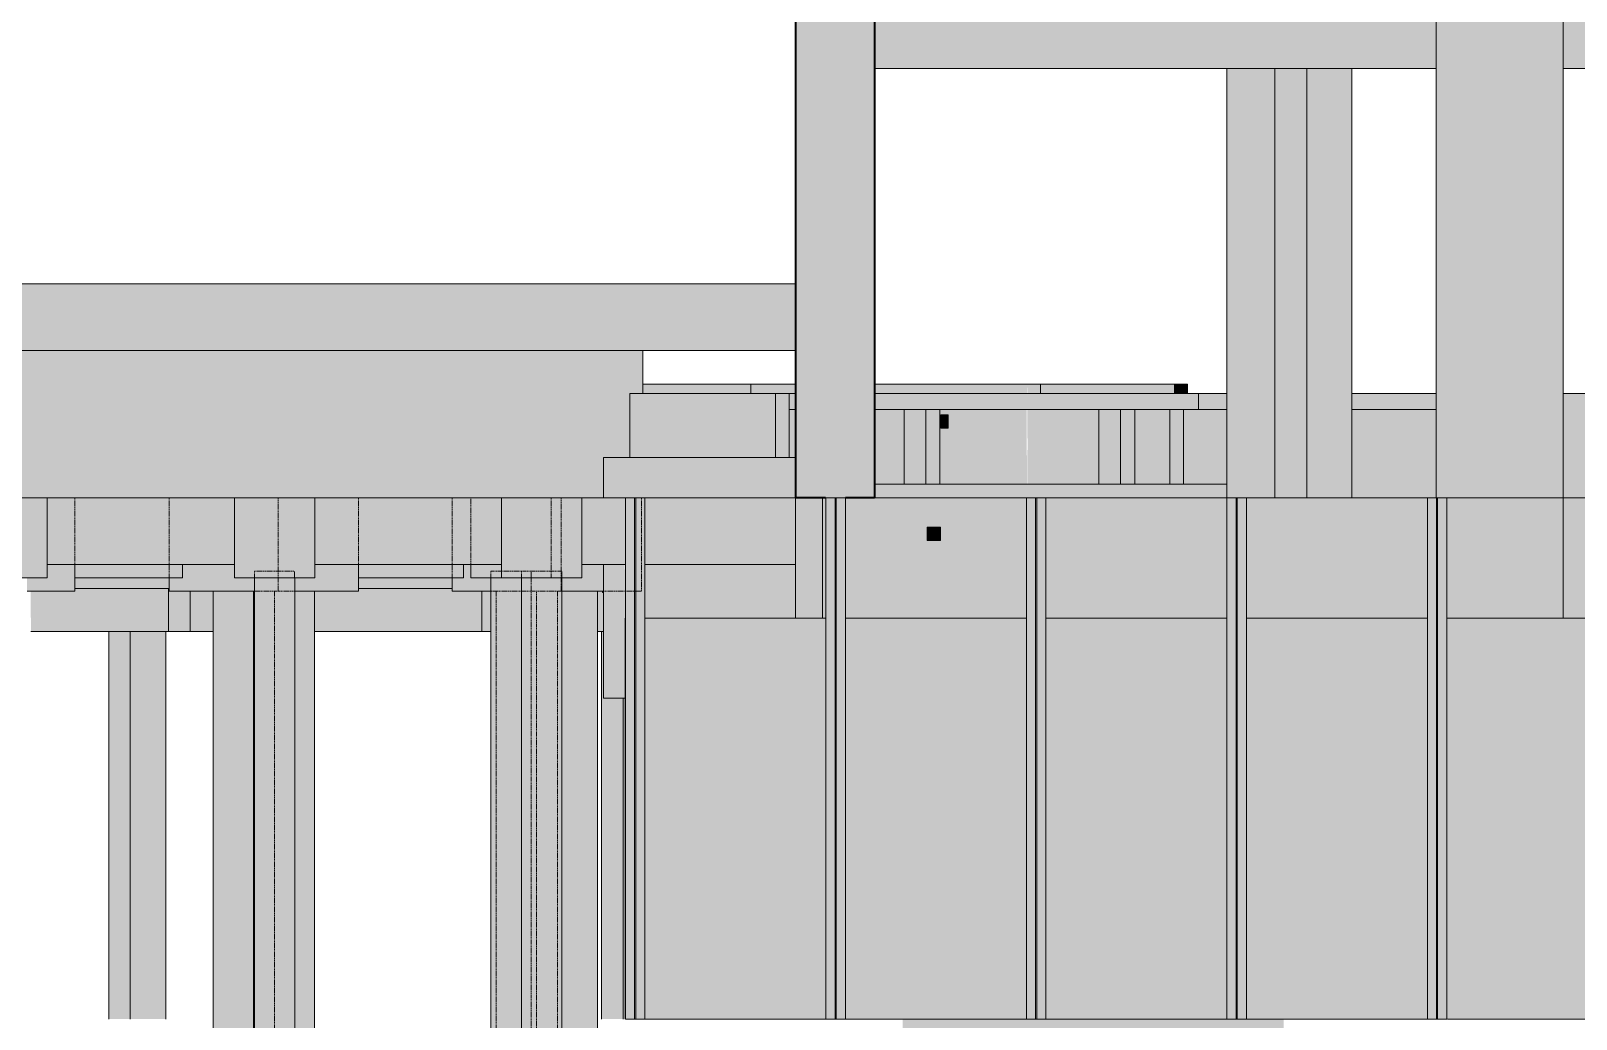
# Model space of a CAD drawing. Header units: centimetres. Extents: x -3523 to 38560, y -3196 to 88043.
# Drawn here: x 5017 to 6173, y 79120 to 79859 of the extents above; entities that cross this region are included whole.
import ezdxf

# ---------------------------------------------------------------- set-up
doc = ezdxf.new("R2010")
doc.units = ezdxf.units.CM
doc.linetypes.add('Centro', pattern=[3.175, 0.635, -0.47625, 1.5875, -0.47625])
doc.linetypes.add('Traço', pattern=[0.635, 0.3175, -0.3175])
for name, color, linetype, lineweight in [('A-FLOR', 7, 'Continuous', 25), ('A-FLOR-LEVL', 7, 'Continuous', 9), ('A-GENM', 7, 'Continuous', 9), ('S-BEAM', 7, 'Continuous', 25), ('S-COLS', 7, 'Continuous', 25), ('S-FNDN', 7, 'Continuous', 25), ('S-FNDN-HDLN', 7, 'Traço', 18)]:
    doc.layers.add(name, color=color, linetype=linetype, lineweight=lineweight)

# ---------------------------------------------------------------- blocks, each defined once
blk = doc.blocks.new('Estaca W Gerdau - W250X32_7-3763720-CT B 002 - CRT ESQ')
at = {"layer": 'S-FNDN', "linetype": 'Traço', "lineweight": 9, "true_color": 0xa4b9db}
blk.add_hatch(color=9, dxfattribs=at).paths.add_polyline_path([(-1880.1, 79120), (-1871.6, 79120), (-1871.6, 79510), (-1886.2, 79510), (-1886.2, 79120)], flags=0)
at = {"layer": 'S-FNDN', "lineweight": 9}
for p, q in [((-1886.2, 79510), (-1886.2, 79120)), ((-1871.6, 79510), (-1886.2, 79510)), ((-1879.3, 79120), (-1879.3, 79510)), ((-1878.5, 79510), (-1878.5, 79120)), ((-1871.6, 79510), (-1871.6, 79120)), ((-1871.6, 79120), (-1886.2, 79120))]:
    blk.add_line(p, q, dxfattribs=at)
blk = doc.blocks.new('PED_FURO_RETANGULAR_R04_2020 - 10x10x32-3497891-CT B 002 - CRT ESQ')
at = {"layer": 'A-GENM'}
for p, q in [((-1660.4, 79478), (-1650.4, 79488)), ((-1650.4, 79478), (-1660.4, 79488))]:
    blk.add_line(p, q, dxfattribs=at)
blk = doc.blocks.new('PED_BLRET-1EST_R01_2019_muro_ - 60x60x60-3843966-CT B 002 - CRT ESQ')
at = {"layer": 'S-FNDN-HDLN', "lineweight": 9}
for p, q in [((-2471.6, 79455), (-2441.6, 79455)), ((-2471.6, 79450), (-2471.6, 79455)), ((-2441.6, 79450), (-2471.6, 79450)), ((-2441.6, 79455), (-2441.6, 79450))]:
    blk.add_line(p, q, dxfattribs=at)
blk = doc.blocks.new('PED_BLRET-1EST_R01_2019_muro_ - 60x60x60-V39-CT B 002 - CRT ESQ')
at = {"layer": 'S-FNDN-HDLN', "lineweight": 9}
for p, q in [((-1986.8, 79455), (-1978.9, 79455)), ((-1986.8, 79450), (-1986.8, 79455)), ((-1978.9, 79450), (-1986.8, 79450)), ((-1978.9, 79455), (-1963.9, 79455)), ((-1956.8, 79455), (-1956.8, 79450))]:
    blk.add_line(p, q, dxfattribs=at)

msp = doc.modelspace()

# ---------------------------------------------------------------- hatches: boundary and pattern name
at = {"layer": 'A-FLOR', "true_color": 0xff8040}
h = msp.add_hatch(color=11, dxfattribs=at)
h.paths.add_polyline_path([(5688.907, 79576.004), (5890.371, 79576.004), (5890.371, 79588.004), (5648.005, 79587.98), (5648.005, 79576.004), (5685.311, 79576.004)], flags=0)
h.paths.add_polyline_path([(5588.999, 79576.004), (5588.999, 79588.004), (5584.191, 79587.666), (5584.191, 79576.004), (5585.514, 79576.004)], flags=0)
h = msp.add_hatch(color=11, dxfattribs=at)
h.paths.add_polyline_path([(6005.25, 79576.004), (6068.25, 79576.004), (6068.25, 79588.004), (6005.25, 79588.004), (6005.25, 79576.702)], flags=0)
h.paths.add_polyline_path([(5890.403, 79576.004), (5911.75, 79576.004), (5911.75, 79588.004), (5890.403, 79588.004), (5890.403, 79576.702)], flags=0)
at = {"layer": 'S-BEAM', "true_color": 0xc0c0c0}
for points in [[(5999.086, 79831), (6068.25, 79831), (6068.25, 79916), (5648.005, 79916), (5648.005, 79831), (5895.693, 79831)], [(6516.051, 79831), (6786.272, 79831), (6786.272, 79916), (6163.25, 79916), (6163.25, 79831), (6309.265, 79831)], [(5588.999, 79831), (5589.005, 79831.018), (5588.999, 79841.443)], [(5378.728, 79620.004), (5588.999, 79620.004), (5588.999, 79670.004), (4993.052, 79670.004), (4993.052, 79620.004), (5327.032, 79620.004)], [(5885.144, 79520.004), (5911.75, 79520.004), (5911.75, 79576.004), (5879.32, 79576.004), (5879.32, 79520.004)], [(6005.25, 79510.004), (6068.25, 79510.004), (6068.25, 79576.004), (6005.25, 79576.004), (6005.25, 79512.889)], [(5911.705, 79510.004), (5911.75, 79510.004), (5911.705, 79520.004), (5648.005, 79519.704), (5648.005, 79510.004), (5895.693, 79510.004)], [(5120.246, 79460.004), (5169.206, 79460.004), (5169.206, 79510.004), (5029.004, 79510.004), (5029.004, 79460.004), (5068.549, 79460.004)], [(5301.183, 79460.004), (5369.004, 79460.004), (5369.004, 79510.004), (5229.206, 79510.004), (5229.206, 79460.004), (5296.126, 79460.004)]]:
    msp.add_hatch(color=9, dxfattribs=at).paths.add_polyline_path(points, flags=0)
h = msp.add_hatch(color=9, dxfattribs=at)
h.paths.add_polyline_path([(5262.056, 79450.004), (5340.404, 79450.004), (5340.404, 79460.004), (5262.056, 79460.004)], flags=0)
h.paths.add_polyline_path([(5068.549, 79450.004), (5130.382, 79450.004), (5130.382, 79460.004), (5049.631, 79460.004), (5049.631, 79450.004)], flags=0)
h.paths.add_polyline_path([(4935.006, 79510.004), (5445.145, 79510.004), (5445.145, 79540.004), (5464.894, 79540.004), (5464.894, 79588.004), (5474.692, 79588.004), (5474.692, 79620.004), (4993.052, 79620.004), (4993.052, 79670.004), (4864.141, 79670.004), (4864.141, 79580.004), (4878.499, 79580.004), (4878.786, 79510.004), (4921.299, 79510.004)], flags=0)
at = {"layer": 'S-BEAM', "true_color": 0xff8040}
h = msp.add_hatch(color=11, dxfattribs=at)
h.paths.add_polyline_path([(4240.133, 79442.004), (4869.261, 79442.004), (4869.261, 79450.004), (4854.261, 79450.004), (4854.049, 79588.004), (4240.133, 79588.004)], flags=0)
h.paths.add_polyline_path([(4906.299, 79442.004), (4907.956, 79442.004), (4907.956, 79450.004), (4906.299, 79450.004), (4906.299, 79444.332)], flags=0)
h.paths.add_polyline_path([(5327.032, 79442.004), (5332.096, 79442.004), (5332.096, 79450.004), (5262.056, 79450.004), (5262.056, 79442.004), (5275.335, 79442.004)], flags=0)
h.paths.add_polyline_path([(5049.631, 79442.004), (5120.38, 79442.004), (5120.246, 79450.004), (5049.631, 79450.004), (5049.631, 79444.332)], flags=0)
h.paths.add_polyline_path([(5559.666, 79540.004), (5574.065, 79540.004), (5574.065, 79588.004), (5464.894, 79588.004), (5464.894, 79540.004), (5534.474, 79540.004)], flags=0)
for points in [[(5501.596, 79588.004), (5539.496, 79588.004), (5539.496, 79595.004), (5474.692, 79595.004), (5474.692, 79588.004), (5482.121, 79588.004)], [(5539.496, 79588.004), (5555.576, 79588.004), (5555.576, 79595.004), (5539.496, 79595.004), (5539.496, 79591.674)], [(5574.228, 79540.004), (5584.191, 79540.004), (5584.191, 79588.004), (5574.065, 79588.004), (5574.065, 79540.004)], [(5872.098, 79588.004), (5872.098, 79595.004), (5772.258, 79595.004), (5772.258, 79588.004), (5869.572, 79588.004)], [(5872.098, 79588.004), (5882.218, 79588.004), (5882.218, 79595.004), (5872.098, 79595.004), (5872.098, 79592.305)], [(5873.762, 79520.004), (5879.32, 79520.004), (5879.32, 79576.004), (5869.084, 79576.004), (5869.084, 79520.004), (5872.588, 79520.004)], [(5703.104, 79562.004), (5703.104, 79572.004), (5697.777, 79572.004), (5697.777, 79562.004)], [(5688.907, 79478.004), (5697.505, 79478.004), (5697.505, 79488.004), (5687.505, 79488.004), (5687.505, 79478.004)], [(5120.246, 79410.004), (5135.972, 79410.004), (5135.972, 79440.004), (5120.38, 79440.004), (5120.246, 79442.004), (5119.892, 79442.004), (5119.892, 79410.004)], [(5135.972, 79410.004), (5153.321, 79410.004), (5153.321, 79440.004), (5135.972, 79440.004), (5135.972, 79422.715)], [(5354.113, 79410.004), (5354.113, 79440.004), (5332.096, 79440.004), (5332.096, 79442.004), (5262.056, 79442.004), (5262.056, 79440.004), (5229.116, 79440.004), (5229.116, 79410.004), (5352.88, 79410.004)], [(5444.625, 79439.004), (5445.145, 79439.004), (5445.145, 79440.004), (5444.625, 79440.004)]]:
    msp.add_hatch(color=11, dxfattribs=at).paths.add_polyline_path(points, flags=0)
h = msp.add_hatch(color=11, dxfattribs=at)
h.paths.add_polyline_path([(5648.005, 79520.004), (5670.283, 79520.004), (5670.283, 79576.004), (5648.005, 79576.004), (5648.005, 79532.579)], flags=0)
h.paths.add_polyline_path([(5697.017, 79520.004), (5762.137, 79520.004), (5761.792, 79576.004), (5697.017, 79576.004), (5697.017, 79532.579)], flags=0)
h.paths.add_polyline_path([(5585.514, 79540.004), (5588.999, 79540.004), (5588.999, 79576.004), (5584.191, 79575.728), (5584.191, 79540.004)], flags=0)
h.paths.add_polyline_path([(5703.104, 79562.004), (5697.777, 79562.004), (5698.101, 79572.004), (5703.104, 79572.004)], flags=0)
h.paths.add_polyline_path([(5726.568, 79588.004), (5762.137, 79588.004), (5762.137, 79595.004), (5648.005, 79595.004), (5648.005, 79588.004), (5688.907, 79588.004)], flags=0)
h.paths.add_polyline_path([(5585.514, 79588.004), (5588.999, 79588.004), (5588.999, 79595.004), (5555.576, 79595.004), (5555.576, 79588.004), (5584.191, 79588.004)], flags=0)
h = msp.add_hatch(color=11, dxfattribs=at)
h.paths.add_polyline_path([(5762.558, 79520.004), (5762.436, 79576.004), (5762.137, 79576.004), (5762.436, 79520.004)], flags=0)
h.paths.add_polyline_path([(5767.235, 79588.004), (5772.258, 79588.004), (5772.258, 79595.004), (5762.137, 79595.004), (5762.436, 79588.004), (5766.452, 79588.004)], flags=0)
h = msp.add_hatch(color=11, dxfattribs=at)
h.paths.add_polyline_path([(6163.25, 79510.004), (6470, 79510.004), (6470, 79588.004), (6163.25, 79588.004), (6163.25, 79519.293)], flags=0)
h.paths.add_polyline_path([(6777.052, 79510.004), (6777.052, 79588.004), (6680.5, 79588.004), (6680.5, 79510.004), (6774.533, 79510.004)], flags=0)
h.paths.add_polyline_path([(6630.5, 79510.004), (6630.5, 79588.004), (6497, 79588.004), (6497, 79510.004), (6619.444, 79510.004)], flags=0)
h = msp.add_hatch(color=11, dxfattribs=at)
h.paths.add_polyline_path([(5762.558, 79520.004), (5815.966, 79520.004), (5815.966, 79576.004), (5762.558, 79576.004), (5762.558, 79532.579)], flags=0)
h.paths.add_polyline_path([(5843.996, 79520.004), (5869.084, 79520.004), (5869.084, 79576.004), (5842.699, 79576.004), (5842.699, 79520.004)], flags=0)
at = {"layer": 'S-BEAM', "true_color": 0xc0c0c0}
h = msp.add_hatch(color=9, dxfattribs=at)
h.paths.add_polyline_path([(5445.145, 79360.004), (5461.485, 79360.004), (5461.218, 79460.004), (5445.145, 79460.004), (5445.145, 79400.208)], flags=0)
h.paths.add_polyline_path([(5445.654, 79510.004), (5464.145, 79510.004), (5464.145, 79540.004), (5445.145, 79540.004), (5445.145, 79510.004)], flags=0)
h = msp.add_hatch(color=9, dxfattribs=at)
h.paths.add_polyline_path([(5476.305, 79420.004), (5589.003, 79420.004), (5589.005, 79460.004), (5476.305, 79460.004), (5476.305, 79444.004)], flags=0)
h.paths.add_polyline_path([(5468.317, 79510.004), (5589.005, 79510.004), (5589.005, 79540.004), (5464.145, 79540.004), (5464.145, 79510.004), (5467.934, 79510.004)], flags=0)
h = msp.add_hatch(color=9, dxfattribs=at)
h.paths.add_polyline_path([(5429.004, 79460.004), (5461.705, 79460.004), (5461.705, 79510.004), (5429.004, 79510.004), (5429.004, 79488.455)], flags=0)
h.paths.add_polyline_path([(5482.121, 79460.004), (5589.005, 79460.004), (5589.005, 79510.004), (5476.305, 79510.004), (5476.305, 79460.004)], flags=0)
at = {"layer": 'S-BEAM', "true_color": 0xff8040}
h = msp.add_hatch(color=11, dxfattribs=at)
h.paths.add_polyline_path([(5669.005, 79080.004), (5954.051, 79080.004), (5954.051, 79120.001), (5669.005, 79120.001), (5669.005, 79091.344)], flags=0)
h.paths.add_polyline_path([(5611.705, 79120.001), (5611.362, 79120.004), (5611.362, 79120.001)], flags=0)
h.paths.add_polyline_path([(5999.086, 79420.004), (6061.705, 79420.004), (6061.705, 79510.004), (5926.305, 79510.004), (5926.305, 79420.004), (5947.389, 79420.004)], flags=0)
h.paths.add_polyline_path([(5739.068, 79420.004), (5761.705, 79420.004), (5761.705, 79510.004), (5626.305, 79509.615), (5626.305, 79420.004), (5697.505, 79420.004)], flags=0)
h.paths.add_polyline_path([(5792.3, 79420.004), (5911.705, 79420.004), (5911.705, 79510.004), (5776.305, 79510.004), (5776.305, 79420.004)], flags=0)
h.paths.add_polyline_path([(5609.005, 79420.004), (5611.705, 79420.004), (5611.362, 79510.004), (5609.005, 79510.004), (5609.005, 79444.332)], flags=0)
h.paths.add_polyline_path([(5697.505, 79478.004), (5687.505, 79478.004), (5687.505, 79488.004), (5697.505, 79488.004)], flags=0)
h = msp.add_hatch(color=11, dxfattribs=at)
h.paths.add_polyline_path([(6412.658, 79080.004), (6762.533, 79080.004), (6762.533, 79120.001), (6278.949, 79120.001), (6278.949, 79080.004), (6309.265, 79080.004)], flags=0)
h.paths.add_polyline_path([(6211.705, 79120.001), (6211.705, 79120.004), (6205.872, 79120.001)], flags=0)
h.paths.add_polyline_path([(6309.265, 79420.004), (6361.705, 79420.004), (6361.705, 79510.004), (6226.305, 79510.004), (6226.305, 79420.004), (6257.568, 79420.004)], flags=0)
h.paths.add_polyline_path([(6376.305, 79420.004), (6511.705, 79420.004), (6511.705, 79510.004), (6376.305, 79510.004), (6376.305, 79444.332)], flags=0)
h.paths.add_polyline_path([(6211.705, 79420.004), (6211.705, 79510.004), (6163.25, 79510.004), (6163.25, 79420.004), (6205.872, 79420.004)], flags=0)
h.paths.add_polyline_path([(6736.307, 79420.004), (6736.307, 79510.004), (6676.305, 79510.004), (6676.305, 79420.004), (6722.837, 79420.004)], flags=0)
h.paths.add_polyline_path([(6661.705, 79420.004), (6661.705, 79510.004), (6526.305, 79510.004), (6526.305, 79420.004), (6630.763, 79420.004)], flags=0)
at = {"layer": 'S-BEAM', "true_color": 0xc0c0c0}
h = msp.add_hatch(color=9, dxfattribs=at)
h.paths.add_polyline_path([(5119.892, 79410.004), (5119.773, 79442.004), (5049.631, 79442.004), (5049.631, 79440.004), (5016.691, 79440.004), (5016.853, 79410.004), (5119.773, 79410.004)], flags=0)
h.paths.add_polyline_path([(4970.895, 79410.004), (4984.004, 79410.004), (4984.004, 79440.004), (4970.895, 79440.004), (4970.895, 79423.818)], flags=0)
h.paths.add_polyline_path([(4866.773, 79410.004), (4869.261, 79410.334), (4869.261, 79442.004), (4866.773, 79442.004)], flags=0)
h.paths.add_polyline_path([(4906.299, 79410.004), (4940.896, 79410.004), (4940.896, 79440.004), (4907.956, 79440.004), (4907.956, 79442.004), (4906.299, 79442.004), (4906.299, 79415.248)], flags=0)
h = msp.add_hatch(color=9, dxfattribs=at)
h.paths.add_polyline_path([(5354.113, 79410.004), (5361.065, 79410.004), (5361.065, 79440.004), (5354.113, 79440.004)], flags=0)
h.paths.add_polyline_path([(5445.145, 79410.004), (5445.145, 79439.004), (5444.625, 79439.004), (5444.625, 79440.004), (5440.831, 79440.004), (5440.831, 79410.004), (5444.625, 79410.004)], flags=0)
h = msp.add_hatch(color=9, dxfattribs=at)
h.paths.add_polyline_path([(6511.705, 79120.004), (6511.705, 79420.004), (6376.305, 79420.004), (6376.305, 79120.004), (6490.202, 79120.004)], flags=0)
h.paths.add_polyline_path([(5476.305, 79120.004), (5611.705, 79120.004), (5611.362, 79420.004), (5476.305, 79420.004), (5476.305, 79179.591)], flags=0)
h.paths.add_polyline_path([(5626.305, 79120.004), (5761.705, 79120.004), (5761.705, 79420.004), (5626.305, 79420.004), (5626.305, 79135.468)], flags=0)
h.paths.add_polyline_path([(7561.705, 79120.004), (7561.705, 79420.004), (7426.305, 79420.004), (7426.305, 79120.004), (7549.98, 79120.004)], flags=0)
h.paths.add_polyline_path([(5776.305, 79120.004), (5911.705, 79120.004), (5911.705, 79420.004), (5776.305, 79420.004), (5776.305, 79356.085)], flags=0)
h.paths.add_polyline_path([(5926.305, 79120.004), (6061.705, 79120.004), (6061.705, 79420.004), (5926.305, 79420.004), (5926.305, 79179.591)], flags=0)
h.paths.add_polyline_path([(6076.305, 79120.004), (6211.705, 79120.004), (6211.705, 79420.004), (6076.305, 79420.004), (6076.305, 79135.468)], flags=0)
h.paths.add_polyline_path([(6226.305, 79120.004), (6361.705, 79120.004), (6361.705, 79420.004), (6226.305, 79420.004), (6226.305, 79179.591)], flags=0)
h.paths.add_polyline_path([(7411.705, 79120.004), (7411.705, 79420.004), (7276.305, 79420.004), (7276.305, 79120.004), (7394.891, 79120.004)], flags=0)
h.paths.add_polyline_path([(7261.705, 79120.004), (7261.705, 79420.004), (7126.305, 79420.004), (7126.305, 79120.004), (7239.802, 79120.004)], flags=0)
h.paths.add_polyline_path([(6526.305, 79120.004), (6661.705, 79120.004), (6661.705, 79420.004), (6526.305, 79420.004), (6526.305, 79179.591)], flags=0)
h.paths.add_polyline_path([(6676.305, 79120.004), (6811.705, 79120.004), (6811.705, 79420.004), (6676.305, 79420.004), (6676.305, 79179.591)], flags=0)
h.paths.add_polyline_path([(6826.305, 79120.004), (6961.705, 79120.004), (6961.705, 79420.004), (6826.305, 79420.004), (6826.305, 79179.591)], flags=0)
h.paths.add_polyline_path([(6976.305, 79120.004), (7111.705, 79120.004), (7111.705, 79420.004), (6976.305, 79420.004), (6976.305, 79179.591)], flags=0)
at = {"layer": 'S-COLS', "true_color": 0xc0c0c0}
h = msp.add_hatch(color=9, dxfattribs=at)
h.paths.add_polyline_path([(5588.999, 79540.004), (5589.005, 79540.011), (5588.999, 79540.516)], flags=0)
h.paths.add_polyline_path([(5588.999, 79976), (5589.005, 79976), (5588.999, 79991)], flags=0)
h.paths.add_polyline_path([(5607.999, 79983), (5607.999, 79991), (5604.005, 79991), (5604.005, 79983)], flags=0)
for points in [[(5589.005, 79510.004), (5648.005, 79510.004), (5648.005, 79983), (5589.005, 79983), (5589.005, 79532.579)], [(6068.7, 79510.004), (6163.25, 79510.004), (6163.25, 79906), (6068.25, 79906), (6068.597, 79510.004)], [(5918.7, 79510.004), (5947.5, 79510.004), (5947.5, 79831), (5911.75, 79831), (5911.75, 79510.004), (5918.597, 79510.004)], [(5971.5, 79510.004), (5971.5, 79831), (5947.5, 79831), (5947.5, 79510.004)], [(5973.238, 79510.004), (6005.25, 79510.004), (6005.25, 79831), (5971.5, 79831), (5971.5, 79510.004)], [(5686.364, 79520.004), (5686.364, 79576.004), (5670.283, 79576.004), (5670.283, 79520.004)], [(5688.907, 79520.004), (5697.017, 79520.004), (5697.017, 79576.004), (5686.364, 79576.004), (5686.364, 79520.004), (5686.865, 79520.004)], [(5815.966, 79520.004), (5832.046, 79520.004), (5832.046, 79576.004), (5815.966, 79576.004), (5815.966, 79532.579)], [(5842.699, 79520.004), (5842.699, 79576.004), (5832.046, 79576.004), (5832.046, 79520.004)]]:
    msp.add_hatch(color=9, dxfattribs=at).paths.add_polyline_path(points, flags=0)
at = {"layer": 'S-COLS', "true_color": 0xff8040}
for points in [[(5609.005, 79420.004), (5609.005, 79510.004), (5589.005, 79510.004), (5589.005, 79420.004), (5607.999, 79420.004)], [(6163.25, 79420.004), (6163.25, 79510.004), (6076.305, 79510.004), (6076.631, 79420.004), (6102.479, 79420.004)], [(5183.319, 79120.001), (5184.206, 79120.001), (5184.206, 79440.004), (5183.319, 79440.004), (5183.319, 79135.468)], [(5091.218, 79120.001), (5091.218, 79410.004), (5075.137, 79410.004), (5075.137, 79120.001)], [(5091.218, 79120.001), (5117.851, 79120.001), (5117.851, 79410.004), (5091.218, 79410.004), (5091.218, 79179.591)], [(5459.924, 79120.001), (5459.924, 79360.004), (5445.145, 79360.004), (5445.145, 79410.004), (5443.844, 79410.004), (5443.844, 79120.001)]]:
    msp.add_hatch(color=11, dxfattribs=at).paths.add_polyline_path(points, flags=0)
h = msp.add_hatch(color=11, dxfattribs=at)
h.paths.add_polyline_path([(5459.924, 79120.001), (5461.485, 79120.004), (5461.485, 79360.004), (5459.924, 79360.004), (5459.924, 79179.591)], flags=0)
h.paths.add_polyline_path([(5486.557, 79120.001), (5486.557, 79120.004), (5482.121, 79120.001)], flags=0)
at = {"layer": 'S-FNDN', "true_color": 0xc0c0c0}
for points in [[(4989.372, 79450.004), (5029.004, 79450.004), (5029.004, 79510.004), (4969.004, 79510.004), (4969.004, 79450.004), (4979.858, 79450.004)], [(5223.639, 79450.004), (5229.206, 79450.004), (5229.206, 79510.004), (5169.206, 79510.004), (5169.206, 79450.004), (5197.79, 79450.004)], [(5378.728, 79450.004), (5429.004, 79450.004), (5429.004, 79510.004), (5369.004, 79510.004), (5369.004, 79450.004), (5378.625, 79450.004)], [(5014.004, 79440.004), (5049.631, 79440.004), (5049.631, 79460.004), (5029.004, 79460.004), (5029.004, 79450.004), (5014.004, 79450.004), (5014.004, 79442.004)], [(5120.38, 79440.004), (5184.206, 79440.004), (5184.206, 79450.004), (5169.206, 79450.004), (5169.206, 79460.004), (5130.382, 79460.004), (5130.382, 79450.004), (5120.38, 79450.004), (5120.38, 79442.004)], [(5214.206, 79440.004), (5262.056, 79440.004), (5262.056, 79460.004), (5229.206, 79460.004), (5229.206, 79450.004), (5214.206, 79450.004), (5214.206, 79442.004)], [(5332.096, 79440.004), (5361.065, 79440.004), (5361.065, 79450.004), (5346.065, 79450.004), (5346.065, 79460.004), (5340.404, 79460.004), (5340.404, 79450.004), (5332.096, 79450.004), (5332.096, 79442.004)], [(5369.004, 79450.004), (5369.004, 79460.004), (5346.065, 79460.004), (5346.065, 79450.004), (5352.88, 79450.004)], [(5414.004, 79440.004), (5445.145, 79440.004), (5444.897, 79460.004), (5429.004, 79460.004), (5429.004, 79450.004), (5414.004, 79450.004), (5414.004, 79440.794)], [(5184.206, 78860.004), (5214.206, 78860.004), (5214.206, 79450.004), (5184.206, 79450.004), (5184.206, 78870.727)], [(5361.065, 78860.004), (5384.004, 78860.004), (5384.004, 79450.004), (5361.065, 79450.004), (5361.065, 78901.456)], [(5384.516, 78860.004), (5414.004, 78860.004), (5414.004, 79450.004), (5384.004, 79450.004), (5384.004, 79003.097), (5384.066, 78860.004)], [(5153.321, 78840.004), (5175.953, 78840.004), (5175.953, 79440.004), (5153.321, 79440.004), (5153.321, 78870.727)], [(5175.953, 78840.004), (5183.319, 78840.004), (5183.319, 79440.004), (5175.953, 79440.004), (5175.953, 78870.727)], [(5208.83, 78840.004), (5221.749, 78840.004), (5221.749, 79440.004), (5214.206, 79440.004), (5214.141, 78860.004), (5199.117, 78860.004), (5199.515, 78840.004), (5206.75, 78840.004)], [(5221.749, 78840.004), (5229.116, 78840.004), (5229.116, 79440.004), (5221.749, 79440.004), (5221.749, 78869.013)], [(5422.098, 78840.004), (5433.464, 78840.004), (5433.464, 79440.004), (5414.004, 79440.004), (5414.004, 78860.004), (5410.832, 78860.004), (5410.832, 78840.004), (5418.465, 78840.004)], [(5440.831, 78840.004), (5440.831, 79440.004), (5433.464, 79440.004), (5433.464, 78840.004), (5440.36, 78840.004)]]:
    msp.add_hatch(color=9, dxfattribs=at).paths.add_polyline_path(points, flags=0)

# ---------------------------------------------------------------- linework, layer by layer
at = {"layer": 'A-FLOR', "lineweight": 9}
for p, q in [((5584.191, 79588.004), (5588.999, 79588.004)), ((5648.005, 79588.004), (5911.75, 79588.004)), ((5890.403, 79588.004), (5890.403, 79576.004)), ((6005.25, 79588.004), (6068.25, 79588.004)), ((5588.999, 79576.004), (5584.191, 79576.004)), ((5686.364, 79576.004), (5648.005, 79576.004)), ((5832.046, 79576.004), (5686.364, 79576.004)), ((5911.75, 79576.004), (5832.046, 79576.004))]:
    msp.add_line(p, q, dxfattribs=at)
at = {"layer": 'A-FLOR-LEVL', "linetype": 'Centro'}
msp.add_line((5102.561, 79510.004), (10273.995, 79510.004), dxfattribs=at)
at = {"layer": 'S-BEAM', "lineweight": 9}
for p, q in [((5588.999, 79831), (5588.999, 79976)), ((6068.25, 79916), (6068.25, 79831)), ((6163.25, 79916), (6163.25, 79831)), ((5648.005, 79831), (6068.25, 79831)), ((6163.25, 79831), (6786.272, 79831)), ((4993.052, 79670.004), (5588.999, 79670.004)), ((4993.052, 79620.004), (5588.999, 79620.004)), ((5474.692, 79620.004), (5474.692, 79588.004)), ((5464.894, 79588.004), (5574.065, 79588.004)), ((5464.894, 79540.004), (5464.894, 79588.004)), ((5474.692, 79595.004), (5539.496, 79595.004)), ((5539.496, 79595.004), (5555.576, 79595.004)), ((5555.576, 79595.004), (5555.576, 79588.004)), ((5555.576, 79595.004), (5588.999, 79595.004)), ((5584.191, 79588.004), (5574.065, 79588.004)), ((5574.065, 79588.004), (5574.065, 79540.004)), ((5584.191, 79540.004), (5584.191, 79588.004)), ((5648.005, 79595.004), (5762.137, 79595.004)), ((5762.137, 79595.004), (5772.258, 79595.004)), ((5772.258, 79595.004), (5772.258, 79588.004)), ((5772.258, 79595.004), (5872.098, 79595.004)), ((5872.098, 79595.004), (5882.218, 79595.004)), ((5882.218, 79595.004), (5882.218, 79588.004)), ((6163.25, 79588.004), (6470, 79588.004)), ((5869.084, 79576.004), (5869.084, 79520.004)), ((5879.32, 79520.004), (5879.32, 79576.004)), ((6068.25, 79576.004), (6005.25, 79576.004)), ((5697.777, 79572.004), (5703.104, 79572.004)), ((5697.777, 79562.004), (5697.777, 79572.004)), ((5703.104, 79572.004), (5703.104, 79562.004)), ((5703.104, 79562.004), (5697.777, 79562.004)), ((5445.145, 79540.004), (5464.145, 79540.004)), ((5445.145, 79510.004), (5445.145, 79540.004)), ((5464.145, 79540.004), (5589.005, 79540.004)), ((5648.005, 79520.004), (5686.364, 79520.004)), ((5686.364, 79520.004), (5832.046, 79520.004)), ((5832.046, 79520.004), (5911.75, 79520.004)), ((5029.004, 79510.004), (5169.206, 79510.004)), ((5229.206, 79510.004), (5369.004, 79510.004)), ((5429.004, 79510.004), (5461.705, 79510.004)), ((5476.305, 79510.004), (5589.005, 79510.004)), ((5609.005, 79420.004), (5609.005, 79510.004)), ((5761.705, 79510.004), (5648.005, 79510.004)), ((5911.705, 79510.004), (5776.305, 79510.004)), ((6061.705, 79510.004), (5926.305, 79510.004)), ((6163.25, 79510.004), (6163.25, 79420.004)), ((6211.705, 79510.004), (6163.25, 79510.004)), ((5687.505, 79488.004), (5697.505, 79488.004)), ((5687.505, 79478.004), (5687.505, 79488.004)), ((5697.505, 79488.004), (5697.505, 79478.004)), ((5697.505, 79478.004), (5687.505, 79478.004)), ((5169.206, 79460.004), (5029.004, 79460.004)), ((5130.382, 79450.004), (5130.382, 79460.004)), ((5369.004, 79460.004), (5229.206, 79460.004)), ((5340.404, 79450.004), (5340.404, 79460.004)), ((5429.004, 79460.004), (5461.705, 79460.004)), ((5445.145, 79360.004), (5445.145, 79460.004)), ((5476.305, 79460.004), (5589.005, 79460.004)), ((5049.631, 79450.004), (5130.382, 79450.004)), ((5262.056, 79450.004), (5340.404, 79450.004)), ((5049.631, 79442.004), (5120.246, 79442.004)), ((5119.892, 79442.004), (5119.892, 79410.004)), ((5135.972, 79410.004), (5135.972, 79440.004)), ((5262.056, 79442.004), (5332.096, 79442.004)), ((5354.113, 79410.004), (5354.113, 79440.004)), ((5354.113, 79440.004), (5354.113, 79410.004)), ((5444.625, 79439.004), (5444.625, 79440.004)), ((5445.145, 79439.004), (5444.625, 79439.004)), ((5461.485, 79420.004), (5461.485, 79120.004)), ((5611.362, 79420.004), (5476.305, 79420.004)), ((5761.705, 79420.004), (5626.305, 79420.004)), ((5911.705, 79420.004), (5776.305, 79420.004)), ((6061.705, 79420.004), (5926.305, 79420.004)), ((6211.705, 79420.004), (6076.631, 79420.004)), ((5016.853, 79410.004), (5119.892, 79410.004)), ((5119.892, 79410.004), (5135.972, 79410.004)), ((5135.972, 79410.004), (5153.348, 79410.004)), ((5229.116, 79410.004), (5354.113, 79410.004)), ((5354.113, 79410.004), (5361.1, 79410.004)), ((5440.831, 79410.004), (5445.145, 79410.004)), ((5461.485, 79360.004), (5445.145, 79360.004)), ((5476.305, 79120.004), (5611.362, 79120.004)), ((5626.305, 79120.004), (5761.705, 79120.004)), ((5776.305, 79120.004), (5911.705, 79120.004)), ((5926.305, 79120.004), (6061.705, 79120.004)), ((6076.631, 79120.004), (6211.705, 79120.004))]:
    msp.add_line(p, q, dxfattribs=at)
at = {"layer": 'S-COLS', "color": 66, "lineweight": 35, "true_color": 0x578d05}
for p, q in [((5589.005, 79983), (5589.005, 79510.004)), ((5648.005, 79983), (5648.005, 79510.004)), ((5611.362, 79510.004), (5589.005, 79510.004)), ((5648.005, 79510.004), (5626.305, 79510.004))]:
    msp.add_line(p, q, dxfattribs=at)
at = {"layer": 'S-COLS', "lineweight": 9}
for p, q in [((6068.25, 79906), (6068.25, 79510.004)), ((6163.25, 79510.004), (6163.25, 79906)), ((5588.999, 79831), (5588.999, 79540.004)), ((5911.75, 79510.004), (5911.75, 79831)), ((5947.5, 79831), (5947.5, 79510.004)), ((5971.5, 79831), (5971.5, 79510.004)), ((6005.25, 79831), (6005.25, 79510.004)), ((5670.283, 79520.004), (5670.283, 79576.004)), ((5697.017, 79576.004), (5686.364, 79576.004)), ((5686.364, 79576.004), (5686.364, 79520.004)), ((5697.017, 79576.004), (5697.017, 79520.004)), ((5815.966, 79520.004), (5815.966, 79576.004)), ((5842.699, 79576.004), (5832.046, 79576.004)), ((5832.046, 79576.004), (5832.046, 79520.004)), ((5842.699, 79576.004), (5842.699, 79520.004)), ((5697.017, 79520.004), (5686.364, 79520.004)), ((5832.046, 79520.004), (5842.699, 79520.004)), ((5589.005, 79510.004), (5589.005, 79420.004)), ((5609.005, 79510.004), (5609.005, 79420.004)), ((6163.25, 79510.004), (6076.631, 79510.004)), ((6163.25, 79510.004), (6076.631, 79510.004)), ((6163.25, 79420.004), (6163.25, 79510.004)), ((5075.137, 79120.001), (5075.137, 79410.004)), ((5091.218, 79410.004), (5091.218, 79120.001)), ((5117.851, 79410.004), (5117.851, 79120.001)), ((5443.844, 79120.001), (5443.844, 79410.004)), ((5459.924, 79360.004), (5459.924, 79120.001))]:
    msp.add_line(p, q, dxfattribs=at)
at = {"layer": 'S-FNDN', "lineweight": 9}
for p, q in [((4969.004, 79510.004), (5029.004, 79510.004)), ((5029.004, 79450.004), (5029.004, 79510.004)), ((5169.206, 79510.004), (5229.206, 79510.004)), ((5169.206, 79450.004), (5169.206, 79510.004)), ((5229.206, 79450.004), (5229.206, 79510.004)), ((5369.004, 79510.004), (5429.004, 79510.004)), ((5369.004, 79450.004), (5369.004, 79510.004)), ((5429.004, 79450.004), (5429.004, 79510.004)), ((5049.631, 79460.004), (5049.631, 79440.004)), ((5262.056, 79460.004), (5262.056, 79440.004)), ((5346.065, 79450.004), (5346.065, 79460.004)), ((5029.004, 79450.004), (4969.004, 79450.004)), ((5120.38, 79440.004), (5120.38, 79450.004)), ((5229.206, 79450.004), (5169.206, 79450.004)), ((5184.206, 79450.004), (5184.206, 78860.004)), ((5214.206, 78860.004), (5214.206, 79450.004)), ((5332.096, 79440.004), (5332.096, 79450.004)), ((5369.004, 79450.004), (5346.065, 79450.004)), ((5361.065, 79450.004), (5361.065, 78860.004)), ((5429.004, 79450.004), (5369.004, 79450.004)), ((5384.004, 79450.004), (5384.004, 78860.004)), ((5414.004, 78860.004), (5414.004, 79450.004)), ((5049.631, 79440.004), (5014.004, 79440.004)), ((5184.214, 79440.004), (5120.38, 79440.004)), ((5153.32, 79440.004), (5153.32, 78840.004)), ((5183.32, 78840.004), (5183.32, 79440.004)), ((5262.056, 79440.004), (5214.206, 79440.004)), ((5229.116, 78840.004), (5229.116, 79440.004)), ((5361.074, 79440.004), (5332.096, 79440.004)), ((5445.145, 79440.004), (5414.004, 79440.004)), ((5440.832, 78840.004), (5440.832, 79440.004))]:
    msp.add_line(p, q, dxfattribs=at)
at = {"layer": 'S-FNDN-HDLN', "lineweight": 9}
for p, q in [((5049.631, 79510.004), (5049.631, 79460.009)), ((5120.38, 79450.009), (5120.38, 79510.004)), ((5201.796, 79440.004), (5201.796, 79510.004)), ((5262.056, 79510.004), (5262.056, 79460.009)), ((5332.096, 79450.004), (5332.096, 79510.004)), ((5346.065, 79460.009), (5346.065, 79510.004)), ((5406.065, 79450.004), (5406.065, 79510.004)), ((5413.511, 79440.004), (5413.511, 79510.004)), ((5473.771, 79510.004), (5473.771, 79440.004)), ((5391.065, 78860.004), (5391.065, 79450.004)), ((5201.796, 79440.004), (5184.217, 79440.004)), ((5199.116, 79440.004), (5199.116, 78860.009)), ((5214.201, 79440.004), (5201.796, 79440.004)), ((5413.511, 79440.004), (5361.077, 79440.004)), ((5365.035, 79440.004), (5365.035, 78860.009)), ((5395.035, 78860.009), (5395.035, 79440.004)), ((5410.832, 79440.004), (5410.832, 78860.009)), ((5414, 79440.004), (5413.511, 79440.004)), ((5473.771, 79440.004), (5445.149, 79440.004))]:
    msp.add_line(p, q, dxfattribs=at)

# ---------------------------------------------------------------- block references
at = {"layer": 'A-GENM'}
msp.add_blockref('PED_FURO_RETANGULAR_R04_2020 - 10x10x32-3497891-CT B 002 - CRT ESQ', (7347.865, 0), dxfattribs=at)
at = {"layer": 'S-FNDN', "lineweight": 9}
for p in [(7347.865, 0), (7497.865, 0), (7647.865, 0), (7797.865, 0), (7947.865, 0)]:
    msp.add_blockref('Estaca W Gerdau - W250X32_7-3763720-CT B 002 - CRT ESQ', p, dxfattribs=at)
at = {"layer": 'S-FNDN', "linetype": 'Traço', "lineweight": 9}
for name, p in [('PED_BLRET-1EST_R01_2019_muro_ - 60x60x60-3843966-CT B 002 - CRT ESQ', (7655.771, 0)), ('PED_BLRET-1EST_R01_2019_muro_ - 60x60x60-V39-CT B 002 - CRT ESQ', (7347.865, 0)), ('PED_BLRET-1EST_R01_2019_muro_ - 60x60x60-3843966-CT B 002 - CRT ESQ', (7855.57, 0))]:
    msp.add_blockref(name, p, dxfattribs=at)

doc.saveas('drawing.dxf')
